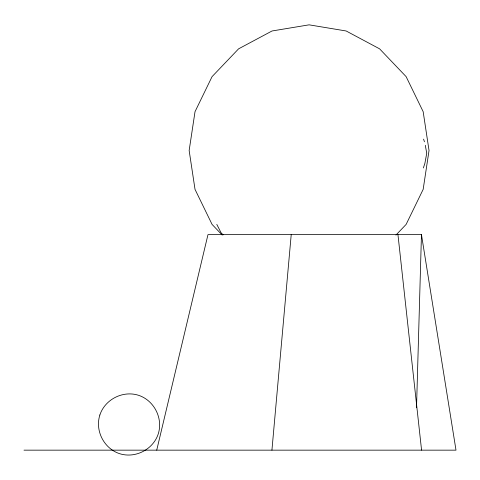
<?xml version="1.0" encoding="UTF-8"?>
<svg xmlns="http://www.w3.org/2000/svg" width="480" height="480" viewBox="0 0 480 480"><rect width="100%" height="100%" fill="white"/><g stroke="black" fill="none" stroke-linecap="round" stroke-linejoin="round"><path stroke-width="0.72" d="M416.52 407.742L421.464 234.63L207.978 234.63L156.726 450.156M271.932 450.156L291.216 234.63M423.36 167.97L424.896 163.308L426.738 153.216L425.286 145.29M395.922 235.098L406.128 224.4L423.168 189.366L429.036 150.522L423.168 111.684L406.128 76.644L379.596 48.84L346.158 30.984L309.096 24.834L272.028 30.984L238.59 48.84L212.058 76.644L195.018 111.684L189.15 150.522L195.018 189.366L212.058 224.4L222.264 235.098M24 450.156L456 450.156L421.464 234.63M223.14 234.852L221.088 232.806L216.804 224.4M423.576 139.128L424.452 141.798M397.956 234.63L421.572 450.156M99.864 414.996C94.83 430.644 103.944 448.542 119.568 453.66C135.216 458.7 153.114 449.586 158.238 433.962C163.272 418.308 154.158 400.416 138.534 395.292C122.886 390.258 104.988 399.372 99.864 414.996"/></g></svg>
